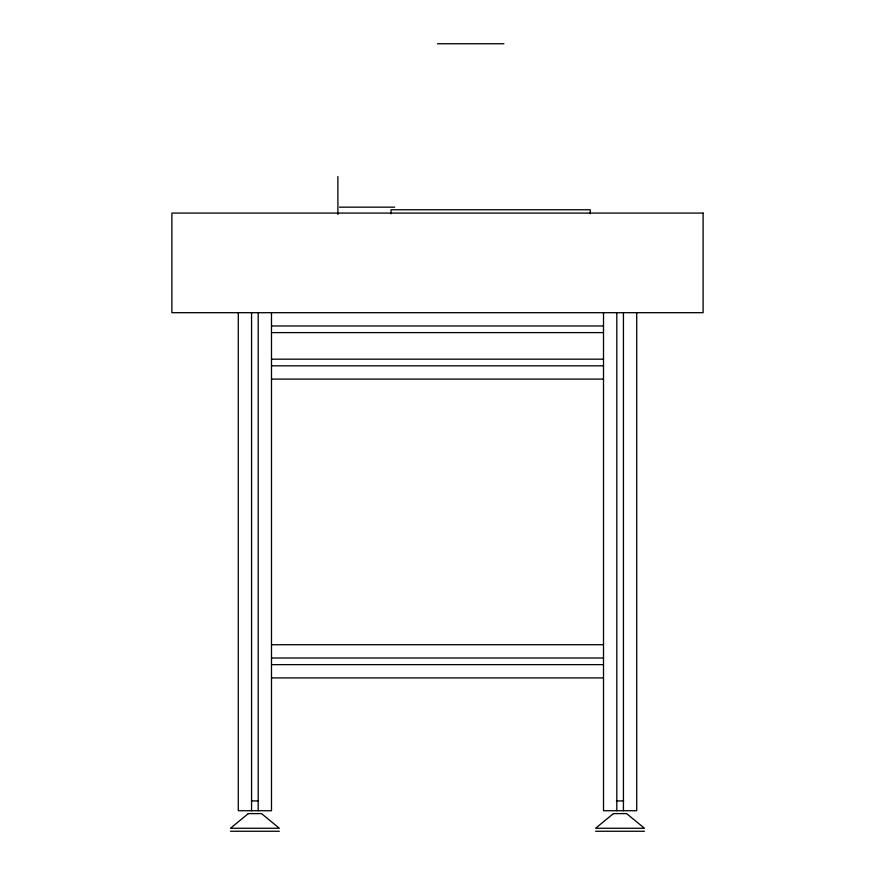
<?xml version="1.0" encoding="UTF-8"?>
<svg xmlns="http://www.w3.org/2000/svg" width="875" height="875" viewBox="0 0 875 875"><rect width="100%" height="100%" fill="white"/><g stroke="black" fill="none" stroke-linecap="round" stroke-linejoin="round"><path stroke-width="1.31" d="M437.5 43.75L503.902 43.75M339.522 207.156L394.712 207.156M271.491 325.97L603.509 325.97M271.491 332.609L603.509 332.609M271.491 359.177L603.509 359.177M271.491 365.816L603.509 365.816M271.491 379.094L603.509 379.094M271.491 644.722L603.509 644.722M271.491 658L603.509 658M271.491 664.639L603.509 664.639M271.491 677.917L603.509 677.917M251.366 800.931L258.541 800.931M616.405 800.931L623.569 800.931M230.464 831.25L279.355 831.25M595.58 831.25L644.47 831.25M636.716 312.692L636.716 810.731L603.509 810.731L603.509 312.692M623.438 312.692L623.438 810.731M616.798 312.692L616.798 810.731M590.231 213.828L590.231 209.759L391.016 209.759L391.016 213.828M337.892 176.564L337.892 214.506M271.491 312.692L271.491 810.731L238.284 810.731L238.284 312.692M258.202 312.692L258.202 810.731M251.562 312.692L251.562 810.731M248.292 813.608L230.464 828.264L279.355 828.264L261.538 813.608L248.292 813.608M613.408 813.608L595.58 828.264L644.47 828.264L626.642 813.608L613.408 813.608M703.117 213.084L171.883 213.084L171.883 312.692L703.117 312.692L703.117 213.084"/></g></svg>
